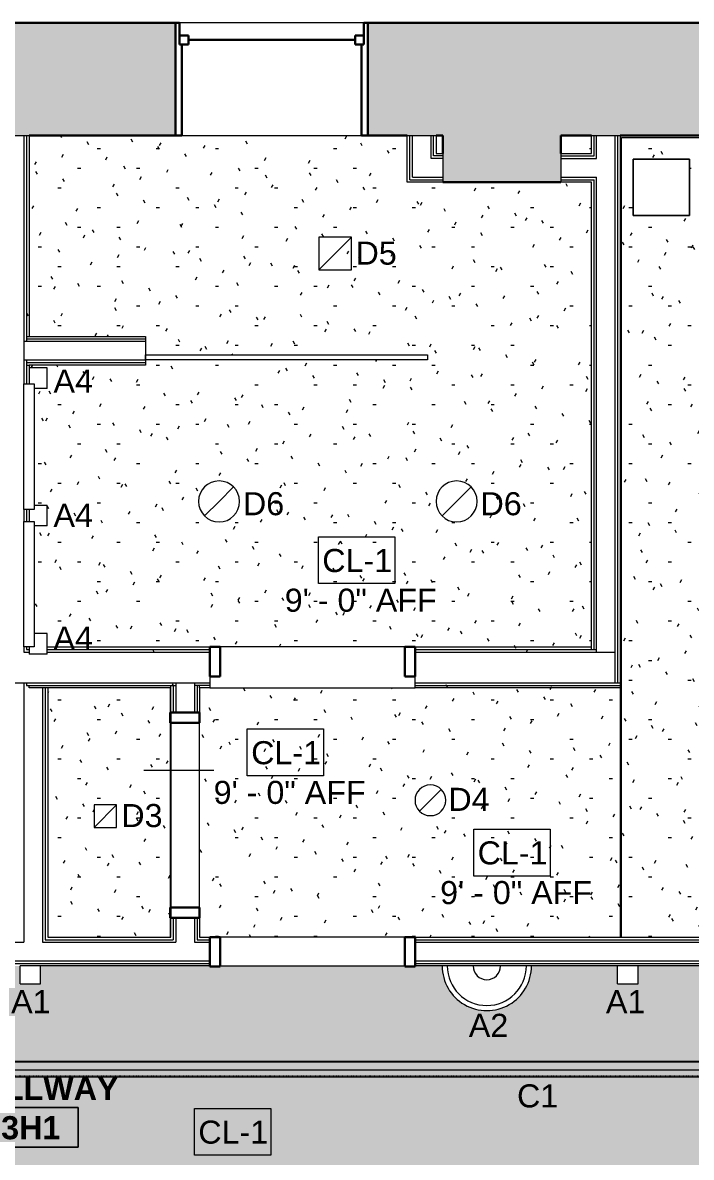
# Model space of a CAD drawing. Header units: inches. Extents: x -1176 to 1329, y -2524 to 978.
# Drawn here: x 807.2 to 937.6, y 367.7 to 589 of the extents above; entities that cross this region are included whole.
import ezdxf

# ---------------------------------------------------------------- set-up
doc = ezdxf.new("R2010")
doc.units = ezdxf.units.IN
doc.header["$MEASUREMENT"] = 0
doc.linetypes.add('Dash', pattern=[0.25, 0.125, -0.125])
for name, color, linetype, lineweight in [('A-AREA-IDEN', 2, 'Continuous', 9), ('A-CLNG', 13, 'Continuous', 18), ('A-CLNG-IDEN', 151, 'Continuous', 9), ('A-CLNG-PATT', 13, 'Continuous', 18), ('A-DETL-GENF', 92, 'Continuous', 9), ('A-DOOR', 31, 'Continuous', 18), ('A-DOOR-FRAM', 31, 'Continuous', 30), ('A-GLAZ', 151, 'Continuous', 18), ('A-GLAZ-CURT', 52, 'Continuous', 9), ('A-WALL', 113, 'Continuous', 18), ('A-WALL-PATT', 111, 'Continuous', 18), ('E-LITE-EQPM', 33, 'Continuous', 9), ('E-LITE-EQPM-HDLN', 30, 'Dash', 9), ('E-LITE-EQPM-IDEN', 33, 'Continuous', 9), ('I-WALL', 2, 'Continuous', 18), ('Q-SPCQ', 91, 'Continuous', 9)]:
    doc.layers.add(name, color=color, linetype=linetype, lineweight=lineweight)
doc.styles.add('Arial', font='arial.ttf', dxfattribs={"height": 4.5})
doc.styles.add('Swis721 Lt BT', font='swissl.ttf', dxfattribs={"height": 4.5})
doc.styles.add('Swis721 Lt BT_B', font='', dxfattribs={"height": 4.5})
doc.styles.get('Swis721 Lt BT_B').set_extended_font_data('Swis721 Lt BT', bold=True)
pattern_1 = [(0, (0, 0), (15.36, 3.84), [0.634, -10.886, 0.634, -10.886, -61.44]), (0, (0, 0), (15.36, 3.84), [-23.04, 0.634, -22.406, 0.634, -10.886, -26.88]), (0, (0, 0), (15.36, 3.84), [-57.6, 0.634, -7.046, 0.634, -18.566]), (120, (5.76, 1.92), (-11.005538, 11.38215), [0.634, -10.886, 0.634, -10.886, -61.44]), (120, (5.76, 1.92), (-11.005538, 11.38215), [-23.04, 0.634, -22.406, 0.634, -10.886, -26.88]), (120, (5.76, 1.92), (-11.005538, 11.38215), [-57.6, 0.634, -7.046, 0.634, -18.566]), (240, (7.68, 9.6), (-4.354462, -15.22215), [0.634, -10.886, 0.634, -10.886, -61.44]), (240, (7.68, 9.6), (-4.354462, -15.22215), [-23.04, 0.634, -22.406, 0.634, -10.886, -26.88]), (240, (7.68, 9.6), (-4.354462, -15.22215), [-57.6, 0.634, -7.046, 0.634, -18.566])]

# ---------------------------------------------------------------- blocks, each defined once
blk = doc.blocks.new('Double Hung - side window 4_ X 6_ 3_ H-6086068-3rd Floor RCP')
at = {"layer": 'A-GLAZ', "color": 8, "lineweight": 30}
for p, q in [((-18.75, 11), (-18, 11)), ((-18, 6.75), (-18, 11)), ((18, 6.75), (18, 11)), ((18.75, 11), (18, 11)), ((-18, 8.5), (-18, 6.75)), ((-18, 8.5), (-16.25, 8.5)), ((-18, 6.75), (-16.25, 6.75)), ((-18, 6.75), (-17.5, 6.75)), ((-17.5, -11), (-17.5, 6.75)), ((-16.25, 8.5), (-16.25, 6.75)), ((-16.25, 7.625), (16.25, 7.625)), ((16.25, 8.5), (16.25, 6.75)), ((18, 8.5), (16.25, 8.5)), ((18, 6.75), (16.25, 6.75)), ((17.5, 6.75), (18, 6.75)), ((17.5, 6.75), (17.5, -11)), ((18, 8.5), (18, 6.75)), ((-17.5, -11), (-18.75, -11)), ((17.5, -11), (18.75, -11))]:
    blk.add_line(p, q, dxfattribs=at)
blk = doc.blocks.new('Single Flush - D2 3_ X 8_-8439575-3rd Floor RCP')
at = {"layer": 'A-DOOR-FRAM'}
for p, q in [((-20, -1.75), (-20, 4)), ((-20, 4), (-18, 4)), ((-18, -1.75), (-18, 4)), ((18.000004, -1.75), (18.000004, 4)), ((18.000004, 4), (20.000004, 4)), ((20.000004, -1.75), (20.000004, 4)), ((-20, -1.75), (-18, -1.75)), ((18.000004, -1.75), (20.000004, -1.75))]:
    blk.add_line(p, q, dxfattribs=at)
blk = doc.blocks.new('Single Flush - D2 3_ X 8_-8252907-3rd Floor RCP')
at = {"layer": 'A-DOOR-FRAM'}
for p, q in [((-20, 2.9375), (-20, -2.8125)), ((-20, 2.9375), (-18, 2.9375)), ((-18, 2.9375), (-18, -2.8125)), ((18.000004, 2.9375), (18.000004, -2.8125)), ((18.000004, 2.9375), (20.000004, 2.9375)), ((20.000004, 2.9375), (20.000004, -2.8125)), ((-20, -2.8125), (-18, -2.8125)), ((18.000004, -2.8125), (20.000004, -2.8125))]:
    blk.add_line(p, q, dxfattribs=at)
blk = doc.blocks.new('Single Flush - D1 3_ X 8_-8250001-3rd Floor RCP')
at = {"layer": 'A-DOOR-FRAM'}
for p, q in [((-20, 2.9375), (-20, -2.8125)), ((-20, 2.9375), (-18, 2.9375)), ((-18, 2.9375), (-18, -2.8125)), ((18.000004, 2.9375), (18.000004, -2.8125)), ((18.000004, 2.9375), (20.000004, 2.9375)), ((20.000004, 2.9375), (20.000004, -2.8125)), ((-20, -2.8125), (-18, -2.8125)), ((18.000004, -2.8125), (20.000004, -2.8125))]:
    blk.add_line(p, q, dxfattribs=at)
blk = doc.blocks.new('Sconce Light - Uplight - LIGHT W ROOM NUMBER-7126174-3rd Floor RCP')
at = {"layer": 'E-LITE-EQPM'}
blk.add_line((-8.71, 2.81), (8.71, 2.81), dxfattribs=at)
for radius, start in [(8.71, 360), (7.71, 0), (2.68, 0)]:
    blk.add_arc((0, 2.81), radius, start, 180, dxfattribs=at)
blk = doc.blocks.new('Lighting-Linear-Cove-Cooper-Ametrix-LC32-LED1 - Lighting-Linear-Cove-Cooper-Ametrix-LC32-LED 40_ 3_-7141471-3rd Floor RCP')
at = {"layer": 'E-LITE-EQPM'}
for p, q in [((-241.5, 0.16), (241.5, 0.16)), ((241.5, -1.37), (-241.5, -1.37))]:
    blk.add_line(p, q, dxfattribs=at)
at = {"layer": 'E-LITE-EQPM-HDLN'}
blk.add_line((240.21, 1.37), (-240.21, 1.37), dxfattribs=at)
blk = doc.blocks.new('Sconce Light - Sphere - 100W - 277V-7960169-3rd Floor RCP')
at = {"layer": 'E-LITE-EQPM'}
for p, q in [((0, 6.3125), (-2, 6.3125)), ((-2, 6.3125), (-2, 2.8125)), ((2, 6.3125), (0, 6.3125)), ((2, 6.3125), (2, 2.8125)), ((-2, 2.8125), (0, 2.8125)), ((0, 2.8125), (2, 2.8125))]:
    blk.add_line(p, q, dxfattribs=at)
blk = doc.blocks.new('Sconce Light - Sphere - 60W - 120V-V3-3rd Floor RCP')
at = {"layer": 'E-LITE-EQPM'}
for p, q in [((0, 7.5), (-2, 7.5)), ((-2, 7.5), (-2, 5)), ((2, 7.5), (0, 7.5)), ((2, 7.5), (2, 4)), ((0.625, 4), (2, 4))]:
    blk.add_line(p, q, dxfattribs=at)
blk = doc.blocks.new('L-Recessed Square Downlight - 4_-4552743-3rd Floor RCP')
at = {"layer": 'E-LITE-EQPM'}
for p, q in [((-2.1875, -2.1875), (-2.1875, 2.1875)), ((-2.1875, 2.1875), (2.1875, 2.1875)), ((-2.1875, 2.1875), (2.1875, -2.1875)), ((2.1875, 2.1875), (2.1875, -2.1875)), ((2.1875, -2.1875), (-2.1875, -2.1875))]:
    blk.add_line(p, q, dxfattribs=at)
blk = doc.blocks.new('L-Recessed Circular - Downlight - 6_-7313291-3rd Floor RCP')
at = {"layer": 'E-LITE-EQPM'}
for q in [(-2.12, -2.12), (2.12, 2.12)]:
    blk.add_line((0, 0), q, dxfattribs=at)
for start, end in [(360, 180), (180, 360)]:
    blk.add_arc((0, 0), 3, start, end, dxfattribs=at)
blk = doc.blocks.new('L-Recessed Circular - Downlight - 8_-7245237-3rd Floor RCP')
at = {"layer": 'E-LITE-EQPM'}
for q in [(2.83, 2.83), (-2.83, -2.83)]:
    blk.add_line((0, 0), q, dxfattribs=at)
for start, end in [(360, 180), (180, 360)]:
    blk.add_arc((0, 0), 4, start, end, dxfattribs=at)
blk = doc.blocks.new('L-Recessed Square Downlight - 6_-4552745-3rd Floor RCP')
at = {"layer": 'E-LITE-EQPM'}
for p, q in [((-3.1875, -3.1875), (-3.1875, 3.1875)), ((-3.1875, 3.1875), (3.1875, 3.1875)), ((-3.1875, 3.1875), (3.1875, -3.1875)), ((3.1875, 3.1875), (3.1875, -3.1875)), ((3.1875, -3.1875), (-3.1875, -3.1875))]:
    blk.add_line(p, q, dxfattribs=at)
blk = doc.blocks.new('Lighting_Pendants_Elesi-Luce_Quid_02820 - Quid_02820-7182509-3rd Floor RCP')
at = {"layer": 'A-DETL-GENF'}
for p, q in [((5.51, 5.51), (-5.51, 5.51)), ((-5.51, 5.51), (-5.51, -5.51)), ((-5.51, -5.51), (-5.51, 5.51)), ((-5.51, 5.51), (5.51, 5.51)), ((5.51, -5.51), (5.51, 5.51)), ((5.51, 5.51), (5.51, -5.51)), ((-5.51, -5.51), (5.51, -5.51)), ((5.51, -5.51), (-5.51, -5.51))]:
    blk.add_line(p, q, dxfattribs=at)
blk = doc.blocks.new('System Panel - Glazed-7340334-3rd Floor RCP')
at = {"layer": 'A-GLAZ-CURT', "lineweight": 18}
for p, q in [((-27.46875, -1.75), (-27.46875, -0.75)), ((-27.46875, -0.75), (27.46875, -0.75)), ((27.46875, -1.75), (-27.46875, -1.75)), ((27.46875, -0.75), (27.46875, -1.75))]:
    blk.add_line(p, q, dxfattribs=at)
blk = doc.blocks.new('AC3 - AC3-8439172-3rd Floor RCP')
at = {"layer": 'Q-SPCQ'}
for p, q in [((-12.25, 3), (-12.25, 5)), ((-12.25, 5), (12.25, 5)), ((12.25, 5), (12.25, 3)), ((12.25, 3), (-12.25, 3))]:
    blk.add_line(p, q, dxfattribs=at)
blk = doc.blocks.new('Sconce Light - Sphere - 60W - 120V-V10-3rd Floor RCP')
at = {"layer": 'E-LITE-EQPM'}
for p, q in [((0, 7.5), (-2, 7.5)), ((-2, 7.5), (-2, 4)), ((2, 7.5), (0, 7.5)), ((2, 7.5), (2, 5)), ((-2, 4), (0, 4)), ((0, 4), (1.125, 4))]:
    blk.add_line(p, q, dxfattribs=at)
blk = doc.blocks.new('Sconce Light - Sphere - 60W - 120V-V14-3rd Floor RCP')
at = {"layer": 'E-LITE-EQPM'}
for p, q in [((0, 7.5), (-2, 7.5)), ((-2, 7.5), (-2, 5)), ((2, 7.5), (0, 7.5)), ((2, 7.5), (2, 5)), ((-1.1875, 4), (0, 4)), ((0, 4), (1.125, 4))]:
    blk.add_line(p, q, dxfattribs=at)
blk = doc.blocks.new('Room Tag - Room Name and Number-3379422-3rd Floor RCP')
at = {"layer": 'A-AREA-IDEN'}
for p, q in [((-0.1881, -0.1636), (-0.1881, -0.0018)), ((-0.1881, -0.0018), (0.1869, -0.0018)), ((0.1869, -0.0018), (-0.1881, -0.0018)), ((-0.1881, -0.0018), (-0.1881, -0.1636)), ((0.1869, -0.0018), (0.1869, -0.1636)), ((0.1869, -0.1636), (0.1869, -0.0018)), ((0.1869, -0.1636), (-0.1881, -0.1636)), ((-0.1881, -0.1636), (0.1869, -0.1636))]:
    blk.add_line(p, q, dxfattribs=at)

msp = doc.modelspace()

# ---------------------------------------------------------------- hatches: boundary and pattern name
at = {"layer": 'A-CLNG-PATT'}
h = msp.add_hatch(dxfattribs=at)
h.set_pattern_fill('FP_1', color=256, style=0, pattern_type=2)
h.set_pattern_definition(pattern_1)
h.paths.add_polyline_path([(915.96, 467.26), (918.15, 467.26), (918.15, 557.89), (882.23, 557.89), (882.23, 567.01), (808.49, 567.01), (808.49, 527.82), (831.21, 527.82), (831.21, 524.26), (886.15, 524.26), (886.15, 523.26), (831.21, 523.26), (831.21, 522.2), (808.49, 522.2), (808.49, 521.7), (811.99, 521.7), (811.99, 517.7), (809.49, 517.7), (809.49, 494.88), (811.99, 494.88), (811.99, 490.88), (809.49, 490.88), (809.49, 469.88), (811.99, 469.88), (811.99, 467.26), (915.91, 467.26)], flags=0)
h.paths.add_polyline_path([(845.53, 491.64), (844.5, 491.77), (843.53, 492.17), (842.7, 492.81), (842.07, 493.64), (841.67, 494.6), (841.53, 495.64), (841.67, 496.67), (842.07, 497.64), (842.7, 498.46), (843.53, 499.1), (844.5, 499.5), (845.53, 499.64), (846.57, 499.5), (847.53, 499.1), (848.36, 498.46), (849, 497.64), (849.4, 496.67), (849.53, 495.64), (849.4, 494.6), (849, 493.64), (848.36, 492.81), (847.53, 492.17), (846.57, 491.77)], flags=0)
h.paths.add_polyline_path([(891.85, 491.64), (890.82, 491.77), (889.85, 492.17), (889.02, 492.81), (888.39, 493.64), (887.99, 494.6), (887.85, 495.64), (887.99, 496.67), (888.39, 497.64), (889.02, 498.46), (889.85, 499.1), (890.82, 499.5), (891.85, 499.64), (892.89, 499.5), (893.85, 499.1), (894.68, 498.46), (895.32, 497.64), (895.71, 496.67), (895.85, 495.64), (895.71, 494.6), (895.32, 493.64), (894.68, 492.81), (893.85, 492.17), (892.89, 491.77)], flags=0)
h.paths.add_polyline_path([(912.15, 563.52), (918.15, 563.52), (918.15, 567.01), (912.15, 567.01), (912.15, 564.16)], flags=0)
h.paths.add_polyline_path([(887.86, 563.52), (889.15, 563.52), (889.15, 567.01), (887.86, 567.01), (887.86, 564.16)], flags=0)
h = msp.add_hatch(dxfattribs=at)
h.set_pattern_fill('FP_1', color=256, style=0, pattern_type=2)
h.set_pattern_definition(pattern_1)
h.paths.add_polyline_path([(957.51, 410.67), (1090.24, 410.67), (1090.24, 462.17), (1086.74, 462.17), (1086.74, 466.17), (1090.24, 466.17), (1090.24, 551.39), (1086.74, 551.39), (1086.74, 555.39), (1090.24, 555.39), (1090.24, 566.64), (924.02, 566.64), (924.02, 410.67)], flags=0)
h.paths.add_polyline_path([(1085.56, 414.42), (1085.46, 414.44), (1085.42, 414.48), (1083.91, 415.99), (1083.68, 415.81), (1083.54, 415.67), (1083.41, 415.61), (1083.26, 415.5), (1082.28, 415.09), (1081.92, 415.05), (1081.25, 414.98), (1081.12, 414.99), (1080.94, 414.98), (1080.64, 415.06), (1080.2, 415.13), (1079.93, 415.25), (1079.62, 415.33), (1079.46, 415.44), (1079.32, 415.5), (1078.49, 416.12), (1078.32, 416.36), (1077.88, 416.94), (1077.82, 417.07), (1077.71, 417.23), (1077.63, 417.55), (1077.49, 417.89), (1077.44, 418.25), (1077.36, 418.55), (1077.37, 418.74), (1077.36, 418.95), (1077.48, 419.92), (1077.53, 420.02), (1077.88, 420.87), (1077.99, 421.02), (1078.05, 421.16), (1078.23, 421.33), (1078.51, 421.69), (1078.87, 421.97), (1079.02, 422.12), (1079.21, 422.23), (1079.37, 422.34), (1080.27, 422.71), (1081.29, 422.84), (1082.31, 422.71), (1083.26, 422.32), (1084.08, 421.68), (1084.7, 420.87), (1085.09, 419.93), (1085.23, 418.91), (1085.08, 417.86), (1084.7, 416.94), (1084.56, 416.76), (1084.5, 416.64), (1084.35, 416.49), (1084.19, 416.27), (1085.73, 414.71), (1085.76, 414.62), (1085.73, 414.52), (1085.66, 414.44), (1085.61, 414.42)], flags=0)
h.paths.add_polyline_path([(1050.5, 446.76), (1049.72, 446.86), (1049, 447.16), (1048.37, 447.64), (1047.9, 448.26), (1047.6, 448.98), (1047.5, 449.76), (1047.6, 450.54), (1047.9, 451.26), (1048.37, 451.88), (1049, 452.36), (1049.72, 452.66), (1050.5, 452.76), (1051.27, 452.66), (1052, 452.36), (1052.62, 451.88), (1053.09, 451.26), (1053.39, 450.54), (1053.5, 449.76), (1053.39, 448.98), (1053.09, 448.26), (1052.62, 447.64), (1052, 447.16), (1051.27, 446.86)], flags=0)
h.paths.add_polyline_path([(966.01, 446.76), (965.24, 446.86), (964.51, 447.16), (963.89, 447.64), (963.42, 448.26), (963.12, 448.98), (963.01, 449.76), (963.12, 450.54), (963.42, 451.26), (963.89, 451.88), (964.51, 452.36), (965.24, 452.66), (966.01, 452.76), (966.79, 452.66), (967.51, 452.36), (968.14, 451.88), (968.61, 451.26), (968.91, 450.54), (969.01, 449.76), (968.91, 448.98), (968.61, 448.26), (968.14, 447.64), (967.51, 447.16), (966.79, 446.86)], flags=0)
h.paths.add_polyline_path([(1008.26, 468.75), (1007.55, 468.98), (1007.11, 469.58), (1007.11, 470.33), (1007.55, 470.93), (1007.76, 471), (1007.76, 486.98), (1000.15, 473.8), (1000.3, 473.62), (1000.36, 472.87), (1000, 472.25), (999.32, 471.94), (998.59, 472.1), (998.09, 472.65), (998.03, 473.43), (998.39, 474.04), (999.07, 474.35), (999.28, 474.3), (1006.89, 487.48), (993.06, 479.49), (993.1, 479.27), (992.8, 478.59), (992.15, 478.22), (991.41, 478.3), (990.85, 478.8), (990.7, 479.53), (991, 480.21), (991.65, 480.58), (992.39, 480.5), (992.56, 480.35), (1006.39, 488.34), (991.18, 488.34), (991.11, 488.13), (990.5, 487.69), (989.76, 487.69), (989.15, 488.13), (988.92, 488.84), (989.15, 489.55), (989.76, 489.99), (990.5, 489.99), (991.11, 489.55), (991.18, 489.34), (1006.39, 489.34), (992.54, 497.32), (992.39, 497.18), (991.62, 497.12), (991, 497.48), (990.7, 498.16), (990.85, 498.89), (991.41, 499.39), (992.18, 499.45), (992.8, 499.09), (993.1, 498.41), (993.06, 498.2), (1006.89, 490.21), (999.28, 503.38), (999.07, 503.34), (998.39, 503.64), (998.01, 504.29), (998.09, 505.03), (998.59, 505.58), (999.32, 505.74), (1000, 505.44), (1000.37, 504.79), (1000.3, 504.05), (1000.15, 503.88), (1007.76, 490.71), (1007.76, 506.68), (1007.55, 506.75), (1007.11, 507.35), (1007.11, 508.1), (1007.55, 508.7), (1008.26, 508.93), (1008.97, 508.7), (1009.4, 508.1), (1009.4, 507.35), (1008.97, 506.75), (1008.76, 506.68), (1008.76, 490.71), (1016.36, 503.88), (1016.21, 504.05), (1016.15, 504.82), (1016.51, 505.44), (1017.19, 505.74), (1017.92, 505.58), (1018.42, 505.03), (1018.48, 504.26), (1018.13, 503.64), (1017.44, 503.34), (1017.23, 503.38), (1009.62, 490.21), (1023.46, 498.2), (1023.41, 498.41), (1023.71, 499.09), (1024.36, 499.47), (1025.1, 499.39), (1025.66, 498.89), (1025.81, 498.16), (1025.51, 497.48), (1024.86, 497.1), (1024.12, 497.18), (1023.96, 497.33), (1010.12, 489.34), (1025.34, 489.34), (1025.4, 489.55), (1026.01, 489.99), (1026.75, 489.99), (1027.36, 489.55), (1027.59, 488.84), (1027.36, 488.13), (1026.75, 487.69), (1026.01, 487.69), (1025.4, 488.13), (1025.34, 488.34), (1010.12, 488.34), (1023.97, 480.37), (1024.12, 480.5), (1024.89, 480.56), (1025.51, 480.21), (1025.81, 479.53), (1025.66, 478.8), (1025.1, 478.3), (1024.33, 478.23), (1023.71, 478.59), (1023.41, 479.27), (1023.46, 479.49), (1009.62, 487.48), (1017.23, 474.3), (1017.44, 474.35), (1018.13, 474.04), (1018.5, 473.4), (1018.42, 472.65), (1017.92, 472.1), (1017.19, 471.94), (1016.51, 472.25), (1016.14, 472.89), (1016.21, 473.64), (1016.36, 473.8), (1008.76, 486.98), (1008.76, 471), (1008.97, 470.93), (1009.4, 470.33), (1009.4, 469.58), (1008.97, 468.98), (1008.39, 468.79)], flags=0)
h.paths.add_polyline_path([(1050.5, 524.82), (1049.72, 524.92), (1049, 525.22), (1048.37, 525.7), (1047.9, 526.32), (1047.6, 527.05), (1047.5, 527.82), (1047.6, 528.6), (1047.9, 529.32), (1048.37, 529.94), (1049, 530.42), (1049.72, 530.72), (1050.5, 530.82), (1051.27, 530.72), (1052, 530.42), (1052.62, 529.94), (1053.09, 529.32), (1053.39, 528.6), (1053.5, 527.82), (1053.39, 527.05), (1053.09, 526.32), (1052.62, 525.7), (1052, 525.22), (1051.27, 524.92)], flags=0)
h.paths.add_polyline_path([(966.01, 524.82), (965.24, 524.92), (964.51, 525.22), (963.89, 525.7), (963.42, 526.32), (963.12, 527.05), (963.01, 527.82), (963.12, 528.6), (963.42, 529.32), (963.89, 529.94), (964.51, 530.42), (965.24, 530.72), (966.01, 530.82), (966.79, 530.72), (967.51, 530.42), (968.14, 529.94), (968.61, 529.32), (968.91, 528.6), (969.01, 527.82), (968.91, 527.05), (968.61, 526.32), (968.14, 525.7), (967.51, 525.22), (966.79, 524.92)], flags=0)
h.paths.add_polyline_path([(937.29, 551.38), (926.26, 551.38), (926.26, 562.4), (937.29, 562.4), (937.29, 553.07)], flags=0)
h = msp.add_hatch(dxfattribs=at)
h.set_pattern_fill('FP_1', color=256, style=0, pattern_type=2)
h.set_pattern_definition(pattern_1)
h.paths.add_polyline_path([(835.99, 410.67), (835.99, 459.26), (812.11, 459.26), (812.11, 410.67), (832.45, 410.67)], flags=0)
h = msp.add_hatch(dxfattribs=at)
h.set_pattern_fill('FP_1', color=256, style=0, pattern_type=2)
h.set_pattern_definition(pattern_1)
h.paths.add_polyline_path([(923.77, 410.67), (923.77, 459.26), (841.74, 459.26), (841.74, 410.67), (912.03, 410.67)], flags=0)
h.paths.add_polyline_path([(886.74, 434.36), (885.96, 434.46), (885.24, 434.76), (884.61, 435.23), (884.14, 435.86), (883.84, 436.58), (883.74, 437.36), (883.84, 438.13), (884.14, 438.86), (884.61, 439.48), (885.24, 439.95), (885.96, 440.25), (886.74, 440.36), (887.51, 440.25), (888.24, 439.95), (888.86, 439.48), (889.33, 438.86), (889.63, 438.13), (889.74, 437.36), (889.63, 436.58), (889.33, 435.86), (888.86, 435.23), (888.24, 434.76), (887.51, 434.46)], flags=0)
h = msp.add_hatch(dxfattribs=at)
h.set_pattern_fill('FP_1', color=256, style=0, pattern_type=2)
h.set_pattern_definition(pattern_1)
h.paths.add_polyline_path([(1090.24, 346.35), (1090.24, 359.01), (1092.74, 359.01), (1092.74, 383.44), (603.56, 383.44), (603.56, 346.35), (647.35, 346.35), (647.57, 348.29), (648.21, 350.13), (649.25, 351.78), (650.63, 353.16), (652.28, 354.2), (654.12, 354.84), (656.06, 355.06), (657.99, 354.84), (659.84, 354.2), (661.49, 353.16), (662.87, 351.78), (663.9, 350.13), (664.55, 348.29), (664.77, 346.35), (697.56, 346.35), (697.56, 349.85), (701.56, 349.85), (701.56, 346.35), (757.56, 346.35), (757.56, 349.85), (761.56, 349.85), (761.56, 346.35), (800.61, 346.35), (800.83, 348.29), (801.48, 350.13), (802.51, 351.78), (803.89, 353.16), (805.54, 354.2), (807.38, 354.84), (809.32, 355.06), (811.26, 354.84), (813.1, 354.2), (814.75, 353.16), (816.13, 351.78), (817.17, 350.13), (817.81, 348.29), (818.03, 346.35), (897.21, 346.35), (897.21, 349.85), (901.21, 349.85), (901.21, 346.35), (980.61, 346.35), (980.83, 348.29), (981.48, 350.13), (982.51, 351.78), (983.89, 353.16), (985.54, 354.2), (987.38, 354.84), (989.32, 355.06), (991.26, 354.84), (993.1, 354.2), (994.75, 353.16), (996.13, 351.78), (997.17, 350.13), (997.81, 348.29), (998.03, 346.35), (1043.23, 346.35), (1043.23, 349.85), (1047.23, 349.85), (1047.23, 346.35), (1048.46, 346.35)], flags=0)
h.paths.add_polyline_path([(605.15, 347.46), (605.15, 351.87), (612.52, 351.87), (612.52, 347.46), (606.34, 347.46)], flags=0)
h.paths.add_polyline_path([(614.51, 348.12), (612.69, 349.68), (614.51, 351.24)], flags=0)
h.paths.add_polyline_path([(983.73, 386.44), (1092.74, 386.44), (1092.74, 399.67), (1090.94, 399.67), (1090.94, 398.84), (1083.56, 398.84), (1083.56, 403.26), (1090.24, 403.26), (1090.24, 405.05), (1047.23, 405.05), (1047.23, 401.55), (1043.23, 401.55), (1043.23, 405.05), (987.23, 405.05), (987.23, 401.55), (983.23, 401.55), (983.23, 405.05), (927.23, 405.05), (927.23, 401.55), (923.23, 401.55), (923.23, 405.05), (906.45, 405.05), (906.23, 403.11), (905.58, 401.27), (904.55, 399.62), (903.17, 398.24), (901.51, 397.2), (899.67, 396.56), (897.74, 396.34), (895.8, 396.56), (893.96, 397.2), (892.31, 398.24), (890.93, 399.62), (889.89, 401.27), (889.25, 403.11), (889.03, 405.05), (810.72, 405.05), (810.72, 401.55), (806.72, 401.55), (806.72, 405.05), (730.45, 405.05), (730.23, 403.11), (729.58, 401.27), (728.55, 399.62), (727.17, 398.24), (725.51, 397.2), (723.67, 396.56), (721.74, 396.34), (719.8, 396.56), (717.96, 397.2), (716.31, 398.24), (714.93, 399.62), (713.89, 401.27), (713.25, 403.11), (713.03, 405.05), (701.56, 405.05), (701.56, 401.55), (697.56, 401.55), (697.56, 405.05), (641.56, 405.05), (641.56, 401.55), (637.56, 401.55), (637.56, 405.05), (603.56, 405.05), (603.56, 386.44), (957.51, 386.44)], flags=0)
h.paths.add_polyline_path([(1081.58, 399.48), (1081.58, 402.59), (1083.39, 401.03), (1082.2, 400.01)], flags=0)
h = msp.add_hatch(dxfattribs=at)
h.set_pattern_fill('FP_1', color=256, style=0, pattern_type=2)
h.set_pattern_definition(pattern_1)
h.paths.add_polyline_path([(1048.46, 383.44), (1092.74, 383.44), (1092.74, 386.44), (603.56, 386.44), (603.56, 383.44), (957.51, 383.44)], flags=0)
at = {"layer": 'A-WALL-PATT', "lineweight": 9}
h = msp.add_hatch(color=7, dxfattribs=at)
h.paths.add_polyline_path([(1211.24, 567.01), (1211.24, 589.01), (1167.7, 589.01), (1167.7, 567.01), (1191.47, 567.01)], flags=0)
h.paths.add_polyline_path([(1130.2, 567.01), (1130.2, 589.01), (1068.64, 589.01), (1068.64, 567.01)], flags=0)
h.paths.add_polyline_path([(1031.14, 567.01), (1031.14, 589.01), (977.59, 589.01), (977.59, 567.01)], flags=0)
h.paths.add_polyline_path([(934.77, 567.01), (940.09, 567.01), (940.09, 589.01), (874.54, 589.01), (874.54, 567.01), (923.77, 567.01)], flags=0)
h.paths.add_polyline_path([(837.04, 567.01), (837.04, 589.01), (783.49, 589.01), (783.49, 567.01), (808.49, 567.01)], flags=0)
h.paths.add_polyline_path([(745.99, 567.01), (745.99, 589.01), (682.43, 589.01), (682.43, 567.01), (688.45, 567.01)], flags=0)
h.paths.add_polyline_path([(644.93, 567.01), (644.93, 589.01), (576.53, 589.01), (576.53, 567.01), (606.02, 567.01)], flags=0)
h.paths.add_polyline_path([(539.03, 567.01), (539.03, 589.01), (480.78, 589.01), (480.78, 567.01), (502.75, 567.01)], flags=0)
h = msp.add_hatch(dxfattribs=at)
h.set_pattern_fill('FP_1', color=256, style=0, pattern_type=2)
h.set_pattern_definition(pattern_1)
h.paths.add_polyline_path([(807.49, 466.26), (807.99, 466.26), (807.99, 467.26), (807.49, 467.26)], flags=0)
h.paths.add_polyline_path([(807.49, 491.76), (807.99, 491.76), (807.99, 494.07), (807.49, 494.07)], flags=0)
h.paths.add_polyline_path([(807.99, 518.57), (807.99, 523.2), (807.49, 523.2), (807.49, 518.57), (807.95, 518.57)], flags=0)
h.paths.add_polyline_path([(807.99, 526.82), (807.99, 567.01), (807.49, 567.01), (807.49, 526.82)], flags=0)
h = msp.add_hatch(dxfattribs=at)
h.set_pattern_fill('FP_1', color=256, style=0, pattern_type=2)
h.set_pattern_definition(pattern_1)
h.paths.add_polyline_path([(807.99, 466.76), (808.49, 466.76), (808.49, 467.26), (807.99, 467.26)], flags=0)
h.paths.add_polyline_path([(808.49, 491.76), (808.49, 494.07), (807.99, 494.07), (807.99, 491.76), (808.26, 491.76)], flags=0)
h.paths.add_polyline_path([(807.99, 518.57), (808.49, 518.57), (808.49, 522.2), (807.99, 522.2), (807.99, 518.89)], flags=0)
h.paths.add_polyline_path([(807.99, 527.82), (808.49, 527.82), (808.49, 567.01), (807.99, 567.01), (807.99, 533.98)], flags=0)
msp.add_hatch(color=7, dxfattribs=at).paths.add_polyline_path([(889.3, 557.89), (912.15, 557.89), (912.15, 567.01), (889.15, 567.01), (889.15, 557.89)], flags=0)
h = msp.add_hatch(dxfattribs=at)
h.set_pattern_fill('FP_1', color=256, style=0, pattern_type=2)
h.set_pattern_definition(pattern_1)
h.paths.add_polyline_path([(912.03, 466.76), (918.15, 466.76), (918.15, 467.26), (883.74, 467.26), (883.74, 466.76)], flags=0)
h.paths.add_polyline_path([(832.45, 466.76), (843.74, 466.76), (843.74, 467.26), (811.99, 467.26), (811.99, 466.76), (821.08, 466.76)], flags=0)
h = msp.add_hatch(dxfattribs=at)
h.set_pattern_fill('FP_1', color=256, style=0, pattern_type=2)
h.set_pattern_definition(pattern_1)
h.paths.add_polyline_path([(919.15, 466.26), (919.15, 466.76), (883.74, 466.76), (883.74, 466.26), (912.03, 466.26)], flags=0)
h.paths.add_polyline_path([(843.74, 466.26), (843.74, 466.76), (811.99, 466.76), (811.99, 466.26), (832.45, 466.26)], flags=0)
h.paths.add_polyline_path([(807.99, 466.26), (808.49, 466.26), (808.49, 466.76), (807.99, 466.76)], flags=0)
h = msp.add_hatch(dxfattribs=at)
h.set_pattern_fill('FP_1', color=256, style=0, pattern_type=2)
h.set_pattern_definition(pattern_1)
h.paths.add_polyline_path([(923.77, 459.76), (923.77, 460.26), (883.74, 460.26), (883.74, 459.76), (923.4, 459.76)], flags=0)
h.paths.add_polyline_path([(841.24, 459.76), (843.74, 459.76), (843.74, 460.26), (840.74, 460.26), (840.74, 459.76)], flags=0)
h.paths.add_polyline_path([(832.45, 459.76), (837.11, 459.76), (837.11, 460.26), (807.99, 460.26), (807.99, 459.76), (821.08, 459.76)], flags=0)
h = msp.add_hatch(dxfattribs=at)
h.set_pattern_fill('FP_1', color=256, style=0, pattern_type=2)
h.set_pattern_definition(pattern_1)
h.paths.add_polyline_path([(923.77, 459.26), (923.77, 459.76), (883.74, 459.76), (883.74, 459.26), (923.4, 459.26)], flags=0)
h.paths.add_polyline_path([(843.74, 459.26), (843.74, 459.76), (841.74, 459.76), (841.74, 459.26)], flags=0)
h.paths.add_polyline_path([(836.11, 459.26), (836.11, 459.76), (808.49, 459.76), (808.49, 459.26), (832.45, 459.26)], flags=0)

# ---------------------------------------------------------------- linework, layer by layer
at = {"layer": 'A-CLNG'}
for p, q in [((924.02, 410.67), (924.02, 566.64)), ((924.02, 566.64), (1090.24, 566.64)), ((835.99, 459.26), (835.99, 410.67)), ((923.77, 459.26), (923.77, 410.67)), ((1092.74, 386.44), (603.56, 386.44)), ((603.56, 383.44), (1092.74, 383.44))]:
    msp.add_line(p, q, dxfattribs=at)
for centre, radius, start, end in [((845.53, 495.64), 4, 0, 180), ((891.85, 495.64), 4, 0, 180), ((845.53, 495.64), 4, 180, 0), ((891.85, 495.64), 4, 180, 0), ((886.74, 437.36), 3, 0, 180), ((886.74, 437.36), 3, 180, 0)]:
    msp.add_arc(centre, radius, start, end, dxfattribs=at)
at = {"layer": 'A-CLNG-IDEN'}
msp.add_line((830.88, 443.21), (844.48, 443.21), dxfattribs=at)
at = {"layer": 'A-CLNG-IDEN', "flags": 128}
for points in [[(864.91, 488.74), (879.79, 488.74), (879.79, 479.61), (864.91, 479.61)], [(851.04, 451.27), (865.92, 451.27), (865.92, 442.13), (851.04, 442.13)], [(895.2, 431.72), (910.08, 431.72), (910.08, 422.59), (895.2, 422.59)], [(840.73, 377.26), (855.61, 377.26), (855.61, 368.13), (840.73, 368.13)]]:
    msp.add_lwpolyline(points, close=True, dxfattribs=at)
at = {"layer": 'A-WALL', "color": 8, "lineweight": 30}
for p, q in [((783.49, 589.01), (837.04, 589.01)), ((837.04, 589.01), (837.04, 567.01)), ((874.54, 589.01), (940.09, 589.01)), ((874.54, 567.01), (874.54, 589.01)), ((837.04, 567.01), (808.49, 567.01)), ((882.23, 567.01), (874.54, 567.01)), ((889.15, 567.01), (887.86, 567.01)), ((889.15, 563.52), (889.15, 567.01)), ((918.15, 567.01), (912.15, 567.01)), ((912.15, 567.01), (912.15, 563.52)), ((940.09, 567.01), (923.77, 567.01)), ((912.15, 557.89), (889.15, 557.89))]:
    msp.add_line(p, q, dxfattribs=at)
at = {"layer": 'A-WALL', "lineweight": 9}
for p, q in [((874.54, 589.01), (837.04, 589.01)), ((837.04, 567.01), (874.54, 567.01))]:
    msp.add_line(p, q, dxfattribs=at)
at = {"layer": 'A-WALL'}
for p, q in [((800.49, 567.01), (808.49, 567.01)), ((807.49, 567.01), (807.49, 518.57)), ((807.99, 567.01), (807.99, 526.82)), ((882.23, 567.01), (887.86, 567.01)), ((882.73, 558.39), (882.73, 567.01)), ((883.23, 558.89), (883.23, 567.01)), ((886.86, 562.52), (886.86, 567.01)), ((887.36, 563.02), (887.36, 567.01)), ((918.15, 567.01), (923.77, 567.01)), ((918.65, 563.02), (918.65, 567.01)), ((919.15, 562.52), (919.15, 567.01)), ((922.77, 460.26), (922.77, 567.01)), ((923.27, 460.26), (923.27, 567.01)), ((889.15, 562.52), (886.86, 562.52)), ((889.15, 563.02), (887.36, 563.02)), ((889.15, 563.52), (889.15, 557.89)), ((912.15, 563.02), (918.65, 563.02)), ((912.15, 562.52), (919.15, 562.52)), ((882.73, 558.39), (889.15, 558.39)), ((883.23, 558.89), (889.15, 558.89)), ((912.15, 558.89), (919.15, 558.89)), ((912.15, 558.39), (918.65, 558.39)), ((918.65, 466.76), (918.65, 558.39)), ((919.15, 466.26), (919.15, 558.89)), ((831.21, 526.82), (807.49, 526.82)), ((807.99, 527.82), (808.49, 527.82)), ((831.21, 527.32), (807.99, 527.32)), ((831.21, 523.2), (807.49, 523.2)), ((807.99, 523.2), (807.99, 518.57)), ((831.21, 522.7), (807.99, 522.7)), ((807.99, 522.2), (808.49, 522.2)), ((807.49, 494.07), (807.49, 491.76)), ((807.99, 494.07), (807.99, 491.76)), ((807.49, 467.26), (807.49, 466.26)), ((807.99, 467.26), (807.99, 466.76)), ((918.15, 466.76), (918.15, 467.26)), ((807.49, 466.26), (808.49, 466.26)), ((807.99, 466.76), (808.49, 466.76)), ((811.99, 466.76), (843.74, 466.76)), ((811.99, 466.26), (843.74, 466.26)), ((883.74, 466.76), (919.15, 466.76)), ((883.74, 466.26), (922.77, 466.26)), ((781.49, 460.26), (843.74, 460.26)), ((807.49, 460.26), (807.49, 409.67)), ((807.99, 460.26), (807.99, 459.76)), ((807.99, 459.76), (837.11, 459.76)), ((808.49, 459.26), (808.49, 459.76)), ((812.11, 459.26), (808.49, 459.26)), ((811.11, 459.26), (811.11, 409.67)), ((811.61, 459.26), (811.61, 410.17)), ((836.11, 459.26), (836.11, 459.76)), ((836.61, 459.76), (836.61, 454.45)), ((837.11, 460.26), (837.11, 454.45)), ((840.74, 460.26), (840.74, 454.45)), ((843.74, 459.76), (840.74, 459.76)), ((841.24, 459.76), (841.24, 454.45)), ((841.74, 459.26), (841.74, 459.76)), ((883.74, 460.26), (923.77, 460.26)), ((883.74, 459.76), (923.77, 459.76)), ((836.61, 414.45), (836.61, 410.17)), ((837.11, 414.45), (837.11, 409.67)), ((840.74, 414.45), (840.74, 409.67)), ((841.24, 414.45), (841.24, 410.17)), ((781.49, 409.67), (807.49, 409.67)), ((811.11, 409.67), (837.11, 409.67)), ((811.61, 410.17), (836.61, 410.17)), ((840.74, 409.67), (843.74, 409.67)), ((841.24, 410.17), (843.74, 410.17)), ((883.74, 410.17), (1092.74, 410.17)), ((883.74, 409.67), (1092.74, 409.67)), ((773.7, 406.05), (843.74, 406.05)), ((773.7, 405.55), (843.74, 405.55)), ((883.74, 406.05), (1092.74, 406.05)), ((883.74, 405.55), (1092.74, 405.55))]:
    msp.add_line(p, q, dxfattribs=at)
at = {"layer": 'A-WALL', "color": 55}
msp.add_line((912.15, 563.52), (912.15, 557.89), dxfattribs=at)
at = {"layer": 'I-WALL'}
for p, q in [((808.49, 567.01), (808.49, 527.82)), ((882.23, 557.89), (882.23, 567.01)), ((887.86, 567.01), (887.86, 563.52)), ((918.15, 563.52), (918.15, 567.01)), ((923.77, 567.01), (923.77, 459.26)), ((887.86, 563.52), (889.15, 563.52)), ((912.15, 563.52), (918.15, 563.52)), ((889.15, 557.89), (882.23, 557.89)), ((918.15, 557.89), (912.15, 557.89)), ((918.15, 467.26), (918.15, 557.89)), ((808.49, 527.82), (831.21, 527.82)), ((831.21, 527.82), (831.21, 522.2)), ((808.49, 522.2), (808.49, 521.7)), ((831.21, 522.2), (808.49, 522.2)), ((811.99, 467.26), (843.74, 467.26)), ((843.74, 467.26), (843.74, 459.26)), ((883.74, 459.26), (883.74, 467.26)), ((883.74, 467.26), (918.15, 467.26)), ((836.11, 459.26), (812.11, 459.26)), ((812.11, 459.26), (812.11, 410.67)), ((836.11, 454.45), (836.11, 459.26)), ((843.74, 459.26), (841.74, 459.26)), ((841.74, 459.26), (841.74, 454.45)), ((923.77, 459.26), (883.74, 459.26)), ((841.74, 454.45), (836.11, 454.45)), ((836.11, 410.67), (836.11, 414.45)), ((836.11, 414.45), (841.74, 414.45)), ((841.74, 414.45), (841.74, 410.67)), ((812.11, 410.67), (836.11, 410.67)), ((841.74, 410.67), (843.74, 410.67)), ((843.74, 410.67), (843.74, 405.05)), ((883.74, 405.05), (883.74, 410.67)), ((883.74, 410.67), (1092.74, 410.67)), ((843.74, 405.05), (810.72, 405.05)), ((889.03, 405.05), (883.74, 405.05)), ((923.23, 405.05), (906.45, 405.05)), ((983.23, 405.05), (927.23, 405.05))]:
    msp.add_line(p, q, dxfattribs=at)
at = {"layer": 'I-WALL', "lineweight": 9}
for p, q in [((883.74, 467.26), (843.74, 467.26)), ((843.74, 459.26), (883.74, 459.26)), ((836.11, 454.45), (836.11, 414.45)), ((841.74, 414.45), (841.74, 454.45)), ((883.74, 410.67), (843.74, 410.67)), ((843.74, 405.05), (883.74, 405.05))]:
    msp.add_line(p, q, dxfattribs=at)

# ---------------------------------------------------------------- block references
at = {"layer": 'A-AREA-IDEN', "xscale": 47.99999999999997, "yscale": 47.99999999999997, "zscale": 47.99999999999997}
msp.add_blockref('Room Tag - Room Name and Number-3379422-3rd Floor RCP', (809.06, 377.56), dxfattribs=at)
at = {"layer": 'A-DOOR'}
msp.add_blockref('Single Flush - D2 3_ X 8_-8439575-3rd Floor RCP', (863.74, 463.26), dxfattribs=at)
for name, p, rotation in [('Single Flush - D2 3_ X 8_-8252907-3rd Floor RCP', (838.92, 434.45), 90), ('Single Flush - D1 3_ X 8_-8250001-3rd Floor RCP', (863.74, 407.86), 180)]:
    msp.add_blockref(name, p, dxfattribs=dict(at, rotation=rotation))
at = {"layer": 'A-GLAZ'}
msp.add_blockref('Double Hung - side window 4_ X 6_ 3_ H-6086068-3rd Floor RCP', (855.79, 578.01), dxfattribs=at)
at = {"layer": 'A-GLAZ-CURT'}
msp.add_blockref('System Panel - Glazed-7340334-3rd Floor RCP', (858.68, 525.01), dxfattribs=at)
at = {"layer": 'E-LITE-EQPM'}
for name, p, rotation in [('Lighting_Pendants_Elesi-Luce_Quid_02820 - Quid_02820-7182509-3rd Floor RCP', (931.77, 556.89), 89.99999999999986), ('Sconce Light - Sphere - 60W - 120V-V10-3rd Floor RCP', (804.49, 519.7), 269.9999999999999), ('Sconce Light - Sphere - 60W - 120V-V14-3rd Floor RCP', (804.49, 492.88), 269.9999999999999), ('Sconce Light - Sphere - 60W - 120V-V3-3rd Floor RCP', (804.49, 467.88), 269.9999999999999), ('Sconce Light - Sphere - 100W - 277V-7960169-3rd Floor RCP', (808.72, 407.86), 180), ('Sconce Light - Uplight - LIGHT W ROOM NUMBER-7126174-3rd Floor RCP', (897.74, 407.86), 180), ('Sconce Light - Sphere - 100W - 277V-7960169-3rd Floor RCP', (925.23, 407.86), 180)]:
    msp.add_blockref(name, p, dxfattribs=dict(at, rotation=rotation))
at = {"layer": 'E-LITE-EQPM', "extrusion": (0, 0, -1), "rotation": 180}
for name, p in [('L-Recessed Square Downlight - 6_-4552745-3rd Floor RCP', (-868.15, 544.01)), ('L-Recessed Square Downlight - 4_-4552743-3rd Floor RCP', (-823.35, 434.26)), ('Lighting-Linear-Cove-Cooper-Ametrix-LC32-LED1 - Lighting-Linear-Cove-Cooper-Ametrix-LC32-LED 40_ 3_-7141471-3rd Floor RCP', (-850.69, 384.92))]:
    msp.add_blockref(name, p, dxfattribs=at)
at = {"layer": 'E-LITE-EQPM'}
for name, p in [('L-Recessed Circular - Downlight - 8_-7245237-3rd Floor RCP', (845.53, 495.64)), ('L-Recessed Circular - Downlight - 8_-7245237-3rd Floor RCP', (891.85, 495.64)), ('L-Recessed Circular - Downlight - 6_-7313291-3rd Floor RCP', (886.74, 437.36))]:
    msp.add_blockref(name, p, dxfattribs=at)
at = {"layer": 'Q-SPCQ', "rotation": 269.9999999999999}
for p in [(804.49, 506.32), (804.49, 479.51)]:
    msp.add_blockref('AC3 - AC3-8439172-3rd Floor RCP', p, dxfattribs=at)

# ---------------------------------------------------------------- texts
at = {"layer": 'A-AREA-IDEN', "char_height": 4.5, "attachment_point": 1, "style": 'Swis721 Lt BT_B'}
for s, insert, width in [('HALLWAY', (794.5, 383.42), 35.148), ('3H1', (803.04, 375.76), 14.0895)]:
    msp.add_mtext(s, dxfattribs=dict(at, insert=insert, width=width))
at = {"layer": 'A-CLNG-IDEN', "char_height": 4.5, "attachment_point": 1, "style": 'Swis721 Lt BT'}
for s, insert, width in [('CL-1', (865.66, 486.37), 16.059), ('9\' - 0" AFF', (858.34, 478.63), 33.7845), ('CL-1', (851.79, 448.89), 16.059), ('9\' - 0" AFF', (844.48, 441.15), 33.7845), ('CL-1', (895.95, 429.35), 16.059), ('9\' - 0" AFF', (888.64, 421.61), 33.7845), ('CL-1', (841.48, 374.89), 16.059)]:
    msp.add_mtext(s, dxfattribs=dict(at, insert=insert, width=width))
at = {"layer": 'E-LITE-EQPM-IDEN', "char_height": 4.5, "attachment_point": 1, "style": 'Arial'}
for s, insert, width in [('D5', (872.14, 546.32), 9.8475), ('A4', (813.24, 521.35), 9.393), ('D6', (850.19, 497.45), 9.8475), ('D6', (896.51, 497.45), 9.8475), ('A4', (813.24, 495.18), 9.393), ('A4', (813.24, 471.24), 9.393), ('D4', (890.25, 439.79), 9.8475), ('D3', (826.47, 436.63), 9.8475), ('A1', (804.99, 400.34), 9.393), ('A1', (920.97, 400.34), 9.393), ('A2', (894.23, 395.72), 9.393), ('C1', (903.64, 381.96), 9.8475)]:
    msp.add_mtext(s, dxfattribs=dict(at, insert=insert, width=width))

doc.saveas('drawing.dxf')
